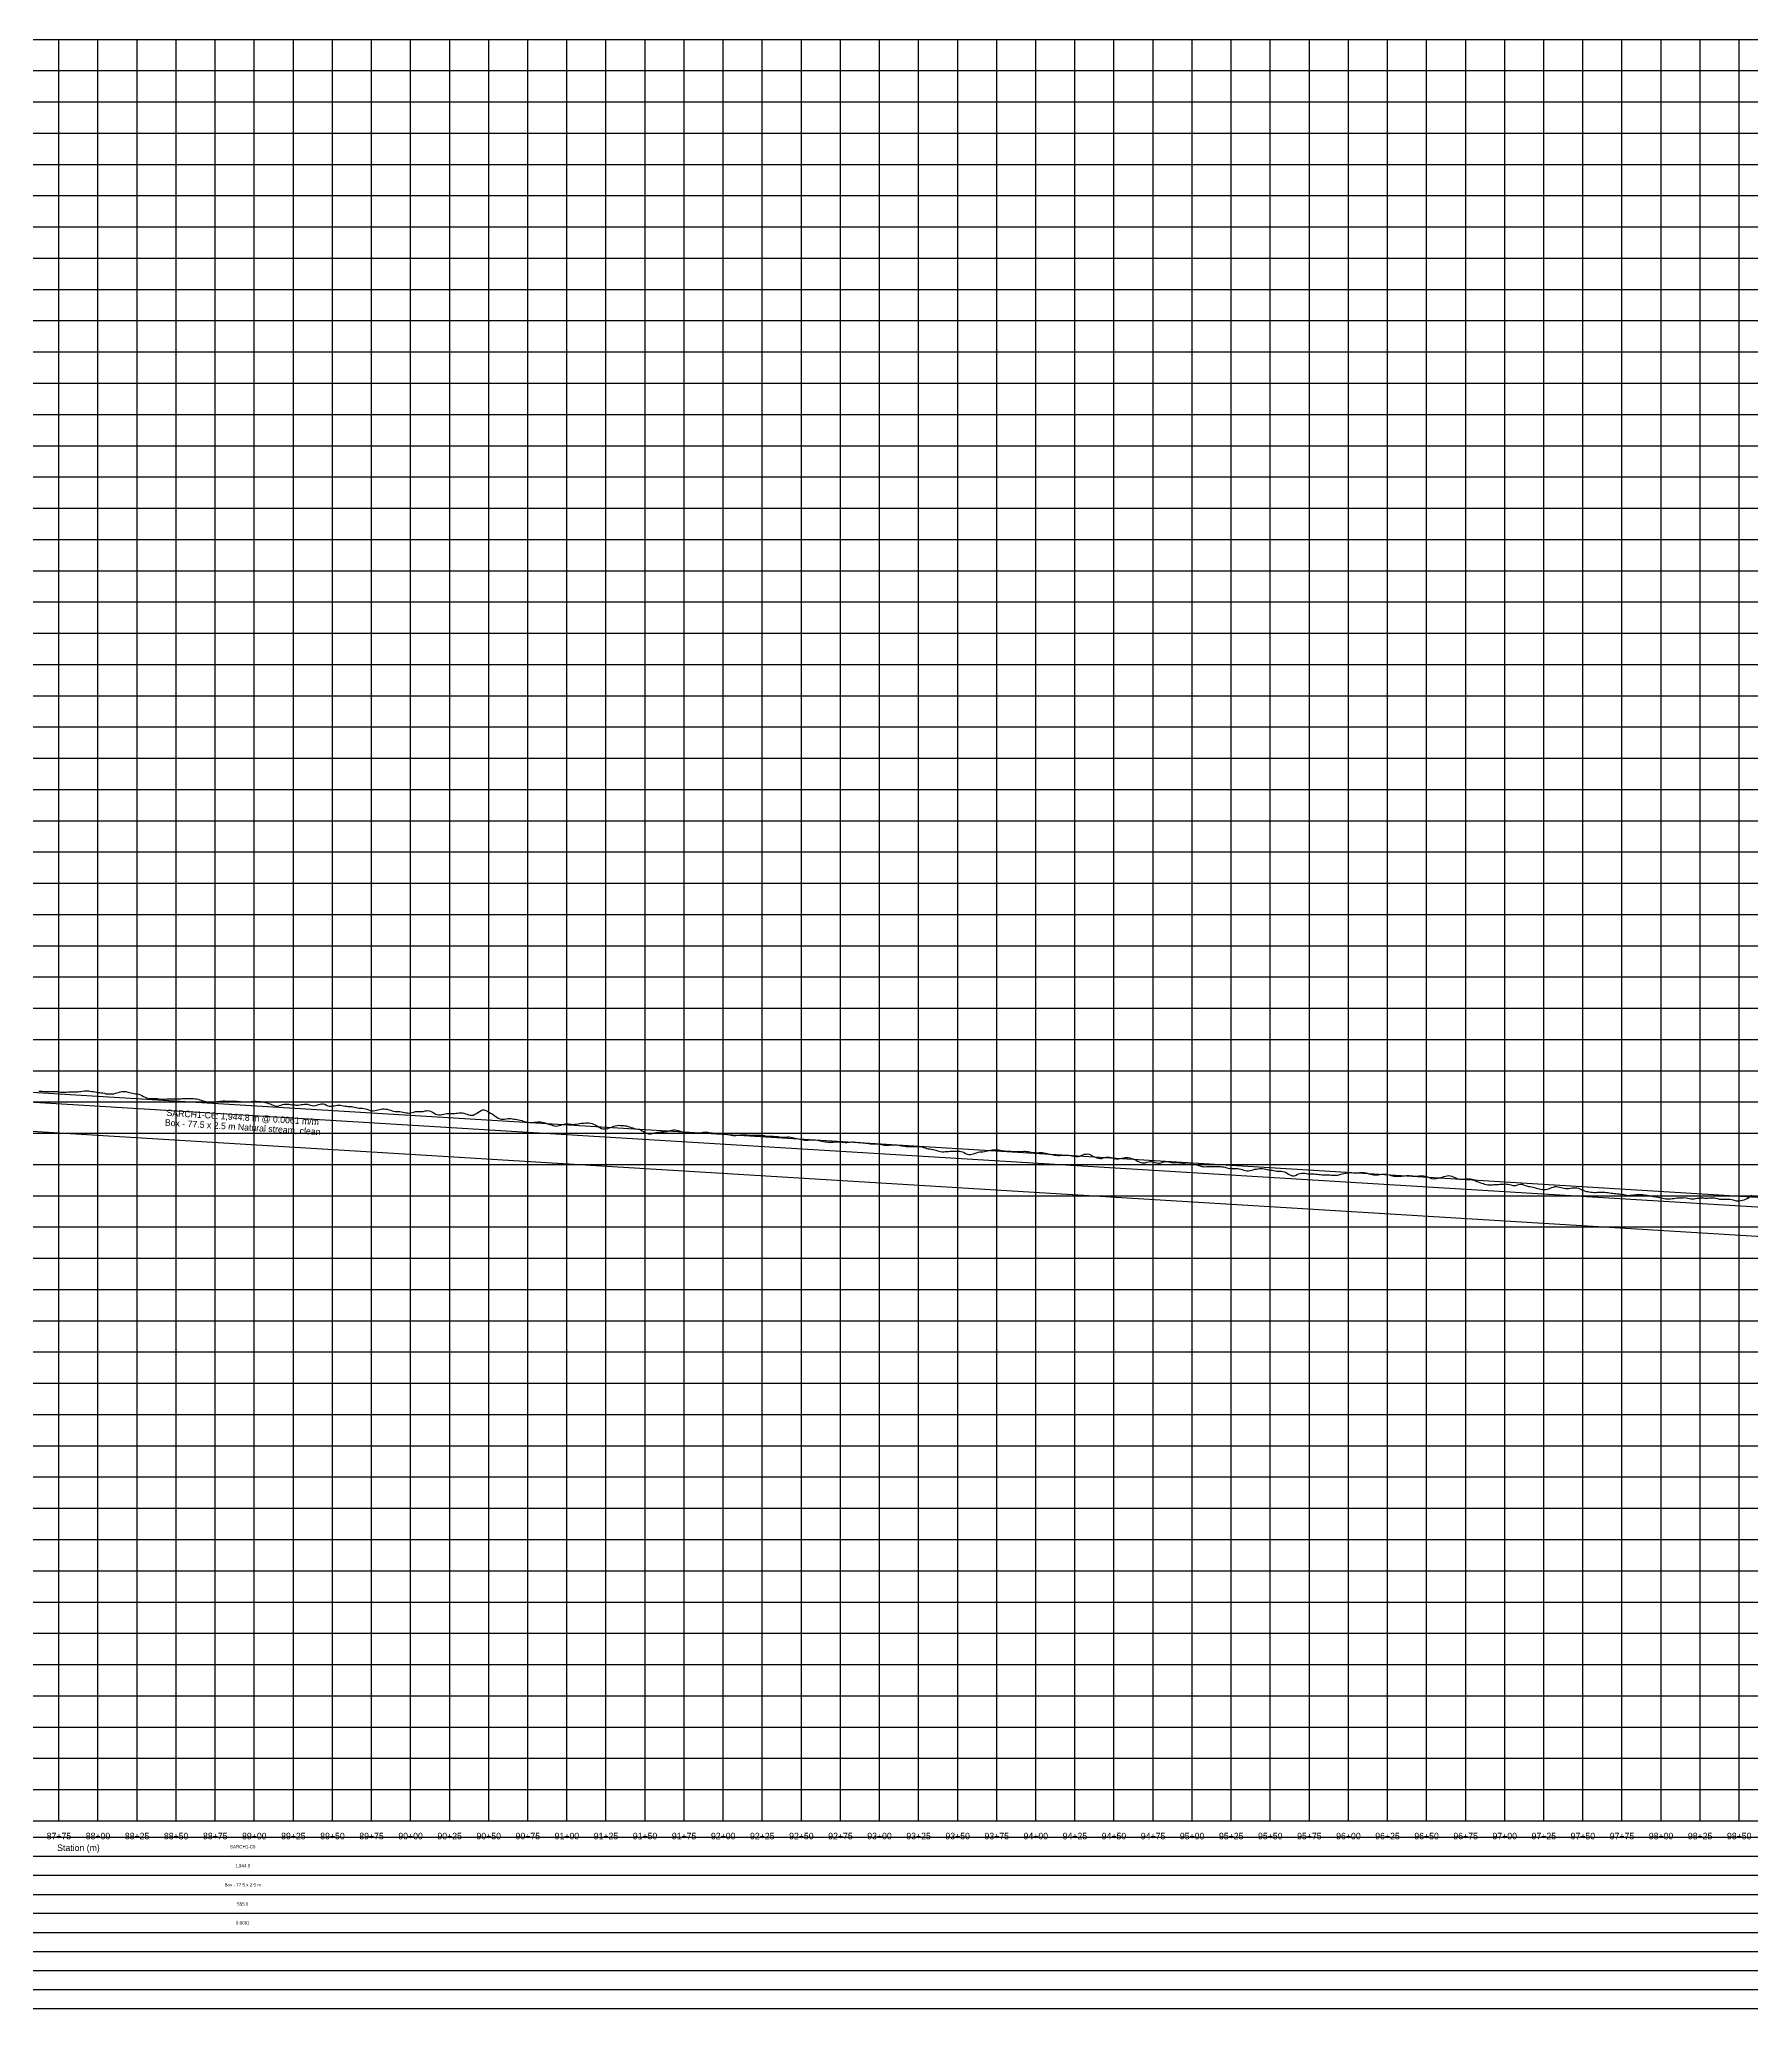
# Model space of a CAD drawing. Extents: x -64 to 17591, y -140 to 1126.
# Drawn here: x 8763 to 9858, y -140 to 1120 of the extents above; entities that cross this region are included whole.
import ezdxf
from ezdxf.enums import TextEntityAlignment as Align

# ---------------------------------------------------------------- set-up
doc = ezdxf.new("R2010")
doc.units = 0
for name, color, linetype in [('Annotation', 7, 'Continuous'), ('Annotation_Table', 254, 'Continuous'), ('Crown', 7, 'Continuous'), ('Grid', 254, 'Continuous'), ('Grid_Text', 7, 'Continuous'), ('Ground_Elevation', 3, 'Continuous'), ('Hydraulic_Grade', 5, 'Continuous'), ('Invert', 7, 'Continuous')]:
    doc.layers.add(name, color=color, linetype=linetype)

msp = doc.modelspace()

# ---------------------------------------------------------------- linework, layer by layer
at = {"layer": 'Annotation_Table', "color": 254}
for points in [[(-25, -30.5), (17575, -30.5)], [(-25, -42.7), (17575, -42.7)], [(-25, -54.9), (17575, -54.9)], [(-25, -67.1), (17575, -67.1)], [(-25, -79.2), (17575, -79.2)], [(-25, -91.4), (17575, -91.4)], [(-25, -103.6), (17575, -103.6)], [(-25, -115.8), (17575, -115.8)], [(-25, -128), (17575, -128)], [(-25, -140.2), (17575, -140.2)]]:
    msp.add_lwpolyline(points, dxfattribs=at)
at = {"layer": 'Crown', "color": 0}
msp.add_lwpolyline([(7920.2, 497.2), (9865, 378.9)], dxfattribs=at)
at = {"layer": 'Grid', "color": 254}
for points in [[(-25, 1120), (17575, 1120)], [(8775, -20), (8775, 1120)], [(8800, -20), (8800, 1120)], [(8825, -20), (8825, 1120)], [(8850, -20), (8850, 1120)], [(8875, -20), (8875, 1120)], [(8900, -20), (8900, 1120)], [(8925, -20), (8925, 1120)], [(8950, -20), (8950, 1120)], [(8975, -20), (8975, 1120)], [(9000, -20), (9000, 1120)], [(9025, -20), (9025, 1120)], [(9050, -20), (9050, 1120)], [(9075, -20), (9075, 1120)], [(9100, -20), (9100, 1120)], [(9125, -20), (9125, 1120)], [(9150, -20), (9150, 1120)], [(9175, -20), (9175, 1120)], [(9200, -20), (9200, 1120)], [(9225, -20), (9225, 1120)], [(9250, -20), (9250, 1120)], [(9275, -20), (9275, 1120)], [(9300, -20), (9300, 1120)], [(9325, -20), (9325, 1120)], [(9350, -20), (9350, 1120)], [(9375, -20), (9375, 1120)], [(9400, -20), (9400, 1120)], [(9425, -20), (9425, 1120)], [(9450, -20), (9450, 1120)], [(9475, -20), (9475, 1120)], [(9500, -20), (9500, 1120)], [(9525, -20), (9525, 1120)], [(9550, -20), (9550, 1120)], [(9575, -20), (9575, 1120)], [(9600, -20), (9600, 1120)], [(9625, -20), (9625, 1120)], [(9650, -20), (9650, 1120)], [(9675, -20), (9675, 1120)], [(9700, -20), (9700, 1120)], [(9725, -20), (9725, 1120)], [(9750, -20), (9750, 1120)], [(9775, -20), (9775, 1120)], [(9800, -20), (9800, 1120)], [(9825, -20), (9825, 1120)], [(9850, -20), (9850, 1120)], [(-25, 1100), (17575, 1100)], [(-25, 1080), (17575, 1080)], [(-25, 1060), (17575, 1060)], [(-25, 1040), (17575, 1040)], [(-25, 1020), (17575, 1020)], [(-25, 1000), (17575, 1000)], [(-25, 980), (17575, 980)], [(-25, 960), (17575, 960)], [(-25, 940), (17575, 940)], [(-25, 920), (17575, 920)], [(-25, 900), (17575, 900)], [(-25, 880), (17575, 880)], [(-25, 860), (17575, 860)], [(-25, 840), (17575, 840)], [(-25, 820), (17575, 820)], [(-25, 800), (17575, 800)], [(-25, 780), (17575, 780)], [(-25, 760), (17575, 760)], [(-25, 740), (17575, 740)], [(-25, 720), (17575, 720)], [(-25, 700), (17575, 700)], [(-25, 680), (17575, 680)], [(-25, 660), (17575, 660)], [(-25, 640), (17575, 640)], [(-25, 620), (17575, 620)], [(-25, 600), (17575, 600)], [(-25, 580), (17575, 580)], [(-25, 560), (17575, 560)], [(-25, 540), (17575, 540)], [(-25, 520), (17575, 520)], [(-25, 500), (17575, 500)], [(-25, 480), (17575, 480)], [(-25, 460), (17575, 460)], [(-25, 440), (17575, 440)], [(-25, 420), (17575, 420)], [(-25, 400), (17575, 400)], [(-25, 380), (17575, 380)], [(-25, 360), (17575, 360)], [(-25, 340), (17575, 340)], [(-25, 320), (17575, 320)], [(-25, 300), (17575, 300)], [(-25, 280), (17575, 280)], [(-25, 260), (17575, 260)], [(-25, 240), (17575, 240)], [(-25, 220), (17575, 220)], [(-25, 200), (17575, 200)], [(-25, 180), (17575, 180)], [(-25, 160), (17575, 160)], [(-25, 140), (17575, 140)], [(-25, 120), (17575, 120)], [(-25, 100), (17575, 100)], [(-25, 80), (17575, 80)], [(-25, 60), (17575, 60)], [(-25, 40), (17575, 40)], [(-25, 20), (17575, 20)], [(-25, 0), (17575, 0)], [(-25, -20), (17575, -20)]]:
    msp.add_lwpolyline(points, dxfattribs=at)
at = {"layer": 'Ground_Elevation', "color": 3}
msp.add_lwpolyline([(8762.1, 446.9), (8763.1, 446.9), (8764.1, 446.9), (8765.1, 446.8), (8766.1, 446.8), (8767.1, 446.7), (8768.1, 446.7), (8769.1, 446.7), (8770.1, 446.8), (8771.1, 446.8), (8772.1, 446.8), (8773.1, 446.7), (8774.1, 446.6), (8775.1, 446.4), (8776.1, 446.3), (8777.1, 446.2), (8778.1, 446.2), (8779.1, 446.2), (8780.1, 446.3), (8781.1, 446.4), (8782.1, 446.4), (8783.1, 446.4), (8784.1, 446.5), (8785.1, 446.5), (8786.1, 446.5), (8787.1, 446.5), (8788.1, 446.6), (8789.1, 446.7), (8790.1, 446.9), (8791.1, 447.1), (8792.1, 447.2), (8793.1, 447.2), (8794.1, 447.1), (8795.1, 447), (8796.1, 446.8), (8797.1, 446.6), (8798.1, 446.4), (8799.1, 446.2), (8800.1, 446.1), (8801.1, 446), (8802.1, 445.9), (8803.1, 445.8), (8804.1, 445.6), (8805.1, 445.3), (8806.1, 445.2), (8807.1, 445.1), (8808.1, 445.1), (8809.1, 445.2), (8810.1, 445.3), (8811.1, 445.6), (8812.1, 445.9), (8813.1, 446.1), (8814.1, 446.4), (8815.1, 446.6), (8816.1, 446.7), (8817.1, 446.7), (8818.1, 446.6), (8819.1, 446.3), (8820.1, 446), (8821.1, 445.8), (8822.1, 445.6), (8823.1, 445.4), (8824.1, 445.3), (8825.1, 445.1), (8826.1, 444.9), (8827.1, 444.6), (8828.1, 444.1), (8829.1, 443.6), (8830.1, 443.1), (8831.1, 442.7), (8832.1, 442.4), (8833.1, 442.3), (8834.1, 442.2), (8835.1, 442.2), (8836.1, 442.2), (8837.1, 442.2), (8838.1, 442.2), (8839.1, 441.9), (8840.1, 441.8), (8841.1, 441.7), (8842.1, 441.8), (8843.1, 441.8), (8844.1, 441.9), (8845.1, 442), (8846.1, 442), (8847.1, 442), (8848.1, 442.1), (8849.1, 442.1), (8850.1, 442.1), (8851.1, 442.1), (8852.1, 442.1), (8853.1, 442.1), (8854.1, 442.2), (8855.1, 442.2), (8856.1, 442.2), (8857.1, 442.3), (8858.1, 442.3), (8859.1, 442.3), (8860.1, 442.3), (8861.1, 442.2), (8862.1, 442.1), (8863.1, 441.9), (8864.1, 441.7), (8865.1, 441.4), (8866.1, 441.1), (8867.1, 440.8), (8868.1, 440.5), (8869.1, 440.2), (8870.1, 440), (8871.1, 439.9), (8872.1, 439.8), (8873.1, 439.8), (8874.1, 439.9), (8875.1, 440), (8876.1, 440.2), (8877.1, 440.3), (8878.1, 440.5), (8879.1, 440.6), (8880.1, 440.7), (8881.1, 440.7), (8882.1, 440.6), (8883.1, 440.5), (8884.1, 440.5), (8885.1, 440.6), (8886.1, 440.6), (8887.1, 440.6), (8888.1, 440.6), (8889.1, 440.6), (8890.1, 440.4), (8891.1, 440.2), (8892.1, 440.1), (8893.1, 440), (8894.1, 440), (8895.1, 440), (8896.1, 440), (8897.1, 440.1), (8898.1, 440.3), (8899.1, 440.4), (8900.1, 440.5), (8901.1, 440.5), (8902.1, 440.4), (8903.1, 440.4), (8904.1, 440.2), (8905.1, 440.1), (8906.1, 439.9), (8907.1, 439.7), (8908.1, 439.4), (8909.1, 439.1), (8910.1, 438.8), (8911.1, 438.3), (8912.1, 437.9), (8913.1, 437.6), (8914.1, 437.4), (8915.1, 437.4), (8916.1, 437.7), (8917.1, 438), (8918.1, 438.3), (8919.1, 438.5), (8920.1, 438.7), (8921.1, 438.6), (8922.1, 438.5), (8923.1, 438.4), (8924.1, 438.2), (8925.1, 438.1), (8926.1, 438.1), (8927.1, 438), (8928.1, 438), (8929.1, 438.1), (8930.1, 438.3), (8931.1, 438.4), (8932.1, 438.5), (8933.1, 438.5), (8934.1, 438.5), (8935.1, 438.2), (8936.1, 437.9), (8937.1, 437.7), (8938.1, 437.6), (8939.1, 437.8), (8940.1, 438), (8941.1, 438.3), (8942.1, 438.7), (8943.1, 438.9), (8944.1, 438.8), (8945.1, 438.5), (8946.1, 438), (8947.1, 437.6), (8948.1, 437.4), (8949.1, 437.4), (8950.1, 437.5), (8951.1, 437.6), (8952.1, 437.7), (8953.1, 437.9), (8954.1, 437.9), (8955.1, 437.9), (8956.1, 437.7), (8957.1, 437.6), (8958.1, 437.4), (8959.1, 437.3), (8960.1, 437.2), (8961.1, 437.2), (8962.1, 437), (8963.1, 436.9), (8964.1, 436.7), (8965.1, 436.4), (8966.1, 436.3), (8967.1, 436.1), (8968.1, 436), (8969.1, 436), (8970.1, 435.8), (8971.1, 435.6), (8972.1, 435.3), (8973.1, 434.9), (8974.1, 434.6), (8975.1, 434.4), (8976.1, 434.4), (8977.1, 434.5), (8978.1, 434.7), (8979.1, 435), (8980.1, 435.2), (8981.1, 435.4), (8982.1, 435.6), (8983.1, 435.6), (8984.1, 435.5), (8985.1, 435.3), (8986.1, 435), (8987.1, 434.7), (8988.1, 434.4), (8989.1, 434.2), (8990.1, 434), (8991.1, 433.9), (8992.1, 433.9), (8993.1, 433.8), (8994.1, 433.7), (8995.1, 433.5), (8996.1, 433.3), (8997.1, 433.1), (8998.1, 433), (8999.1, 432.9), (9000.1, 433), (9001.1, 433.3), (9002.1, 433.5), (9003.1, 433.8), (9004.1, 433.9), (9005.1, 433.8), (9006.1, 433.8), (9007.1, 433.9), (9008.1, 434), (9009.1, 434.3), (9010.1, 434.4), (9011.1, 434.5), (9012.1, 434.4), (9013.1, 434), (9014.1, 433.5), (9015.1, 432.9), (9016.1, 432.3), (9017.1, 431.9), (9018.1, 431.7), (9019.1, 431.8), (9020.1, 432), (9021.1, 432.2), (9022.1, 432.5), (9023.1, 432.7), (9024.1, 432.7), (9025.1, 432.7), (9026.1, 432.6), (9027.1, 432.7), (9028.1, 432.7), (9029.1, 432.8), (9030.1, 432.9), (9031.1, 433.1), (9032.1, 433.1), (9033.1, 433.1), (9034.1, 432.8), (9035.1, 432.4), (9036.1, 432.1), (9037.1, 431.8), (9038.1, 431.5), (9039.1, 431.5), (9040.1, 431.6), (9041.1, 432.1), (9042.1, 432.6), (9043.1, 433.3), (9044.1, 434), (9045.1, 434.6), (9046.1, 434.9), (9047.1, 434.9), (9048.1, 434.6), (9049.1, 434.1), (9050.1, 433.5), (9051.1, 432.9), (9052.1, 432.4), (9053.1, 431.8), (9054.1, 431), (9055.1, 430.3), (9056.1, 429.7), (9057.1, 429.2), (9058.1, 429), (9059.1, 429), (9060.1, 429.1), (9061.1, 429.2), (9062.1, 429.4), (9063.1, 429.5), (9064.1, 429.4), (9065.1, 429.3), (9066.1, 429), (9067.1, 428.9), (9068.1, 428.7), (9069.1, 428.5), (9070.1, 428.3), (9071.1, 428.1), (9072.1, 427.7), (9073.1, 427.4), (9074.1, 427.2), (9075.1, 427), (9076.1, 426.9), (9077.1, 426.9), (9078.1, 426.9), (9079.1, 427), (9080.1, 427.1), (9081.1, 427.3), (9082.1, 427.3), (9083.1, 427.3), (9084.1, 427.1), (9085.1, 426.9), (9086.1, 426.6), (9087.1, 426.2), (9088.1, 425.9), (9089.1, 425.6), (9090.1, 425.3), (9091.1, 424.9), (9092.1, 424.7), (9093.1, 424.6), (9094.1, 424.7), (9095.1, 424.9), (9096.1, 425.1), (9097.1, 425.5), (9098.1, 425.8), (9099.1, 426), (9100.1, 426.1), (9101.1, 426), (9102.1, 425.8), (9103.1, 425.7), (9104.1, 425.6), (9105.1, 425.7), (9106.1, 425.8), (9107.1, 426), (9108.1, 426.2), (9109.1, 426.4), (9110.1, 426.5), (9111.1, 426.5), (9112.1, 426.6), (9113.1, 426.7), (9114.1, 426.6), (9115.1, 426.5), (9116.1, 426.3), (9117.1, 425.9), (9118.1, 425.4), (9119.1, 424.8), (9120.1, 424.2), (9121.1, 423.6), (9122.1, 423.1), (9123.1, 422.8), (9124.1, 422.8), (9125.1, 422.8), (9126.1, 423.1), (9127.1, 423.4), (9128.1, 423.7), (9129.1, 424.1), (9130.1, 424.5), (9131.1, 424.8), (9132.1, 425), (9133.1, 425.1), (9134.1, 425), (9135.1, 424.9), (9136.1, 424.9), (9137.1, 424.8), (9138.1, 424.7), (9139.1, 424.4), (9140.1, 424), (9141.1, 423.7), (9142.1, 423.4), (9143.1, 423.1), (9144.1, 422.9), (9145.1, 422.7), (9146.1, 422.5), (9147.1, 422.1), (9148.1, 421.6), (9149.1, 421.1), (9150.1, 420.5), (9151.1, 420), (9152.1, 419.7), (9153.1, 419.6), (9154.1, 419.7), (9155.1, 420), (9156.1, 420.2), (9157.1, 420.5), (9158.1, 420.6), (9159.1, 420.7), (9160.1, 420.8), (9161.1, 420.8), (9162.1, 420.9), (9163.1, 421), (9164.1, 421.2), (9165.1, 421.5), (9166.1, 421.8), (9167.1, 422), (9168.1, 422.2), (9169.1, 422.2), (9170.1, 422), (9171.1, 421.8), (9172.1, 421.6), (9173.1, 421.2), (9174.1, 420.9), (9175.1, 420.6), (9176.1, 420.4), (9177.1, 420.2), (9178.1, 420.1), (9179.1, 420.1), (9180.1, 420.1), (9181.1, 420.1), (9182.1, 420.1), (9183.1, 420.1), (9184.1, 420.2), (9185.1, 420.3), (9186.1, 420.5), (9187.1, 420.6), (9188.1, 420.7), (9189.1, 420.7), (9190.1, 420.6), (9191.1, 420.5), (9192.1, 420.3), (9193.1, 420.2), (9194.1, 420.1), (9195.1, 420), (9196.1, 420), (9197.1, 420), (9198.1, 420), (9199.1, 419.9), (9200.1, 419.7), (9201.1, 419.6), (9202.1, 419.4), (9203.1, 419.2), (9204.1, 418.9), (9205.1, 418.7), (9206.1, 418.6), (9207.1, 418.6), (9208.1, 418.6), (9209.1, 418.7), (9210.1, 418.8), (9211.1, 418.9), (9212.1, 419), (9213.1, 419), (9214.1, 419), (9215.1, 418.9), (9216.1, 418.8), (9217.1, 418.8), (9218.1, 418.7), (9219.1, 418.7), (9220.1, 418.8), (9221.1, 418.8), (9222.1, 418.8), (9223.1, 418.8), (9224.1, 418.7), (9225.1, 418.6), (9226.1, 418.5), (9227.1, 418.4), (9228.1, 418.2), (9229.1, 418.2), (9230.1, 418.2), (9231.1, 418.2), (9232.1, 418.1), (9233.1, 418), (9234.1, 417.9), (9235.1, 417.8), (9236.1, 417.6), (9237.1, 417.5), (9238.1, 417.4), (9239.1, 417.4), (9240.1, 417.5), (9241.1, 417.6), (9242.1, 417.6), (9243.1, 417.5), (9244.1, 417.3), (9245.1, 417.1), (9246.1, 416.9), (9247.1, 416.7), (9248.1, 416.4), (9249.1, 416.2), (9250.1, 416), (9251.1, 415.8), (9252.1, 415.6), (9253.1, 415.6), (9254.1, 415.6), (9255.1, 415.7), (9256.1, 415.8), (9257.1, 415.8), (9258.1, 415.8), (9259.1, 415.7), (9260.1, 415.6), (9261.1, 415.4), (9262.1, 415.2), (9263.1, 414.9), (9264.1, 414.7), (9265.1, 414.5), (9266.1, 414.4), (9267.1, 414.3), (9268.1, 414.3), (9269.1, 414.3), (9270.1, 414.3), (9271.1, 414.4), (9272.1, 414.4), (9273.1, 414.5), (9274.1, 414.4), (9275.1, 414.4), (9276.1, 414.3), (9277.1, 414.2), (9278.1, 414.1), (9279.1, 414.1), (9280.1, 414.2), (9281.1, 414.3), (9282.1, 414.4), (9283.1, 414.4), (9284.1, 414.3), (9285.1, 414.2), (9286.1, 414.1), (9287.1, 414.1), (9288.1, 414), (9289.1, 413.9), (9290.1, 413.8), (9291.1, 413.7), (9292.1, 413.6), (9293.1, 413.4), (9294.1, 413.3), (9295.1, 413.3), (9296.1, 413.2), (9297.1, 413.3), (9298.1, 413.2), (9299.1, 413.2), (9300.1, 413), (9301.1, 412.8), (9302.1, 412.6), (9303.1, 412.4), (9304.1, 412.3), (9305.1, 412.4), (9306.1, 412.4), (9307.1, 412.6), (9308.1, 412.6), (9309.1, 412.6), (9310.1, 412.6), (9311.1, 412.5), (9312.1, 412.4), (9313.1, 412.2), (9314.1, 412), (9315.1, 411.9), (9316.1, 411.8), (9317.1, 411.6), (9318.1, 411.5), (9319.1, 411.5), (9320.1, 411.5), (9321.1, 411.5), (9322.1, 411.6), (9323.1, 411.6), (9324.1, 411.6), (9325.1, 411.6), (9326.1, 411.4), (9327.1, 411.2), (9328.1, 410.9), (9329.1, 410.6), (9330.1, 410.3), (9331.1, 410.1), (9332.1, 410), (9333.1, 409.8), (9334.1, 409.6), (9335.1, 409.4), (9336.1, 409.1), (9337.1, 408.8), (9338.1, 408.5), (9339.1, 408.3), (9340.1, 408.1), (9341.1, 408.1), (9342.1, 408.2), (9343.1, 408.3), (9344.1, 408.4), (9345.1, 408.5), (9346.1, 408.5), (9347.1, 408.5), (9348.1, 408.6), (9349.1, 408.6), (9350.1, 408.6), (9351.1, 408.5), (9352.1, 408.3), (9353.1, 408), (9354.1, 407.6), (9355.1, 407.1), (9356.1, 406.7), (9357.1, 406.4), (9358.1, 406.4), (9359.1, 406.6), (9360.1, 406.9), (9361.1, 407.2), (9362.1, 407.5), (9363.1, 407.8), (9364.1, 408), (9365.1, 408.1), (9366.1, 408.1), (9367.1, 408.3), (9368.1, 408.5), (9369.1, 408.7), (9370.1, 408.9), (9371.1, 409.1), (9372.1, 409.3), (9373.1, 409.4), (9374.1, 409.4), (9375.1, 409.4), (9376.1, 409.3), (9377.1, 409.1), (9378.1, 408.9), (9379.1, 408.8), (9380.1, 408.7), (9381.1, 408.6), (9382.1, 408.6), (9383.1, 408.6), (9384.1, 408.5), (9385.1, 408.4), (9386.1, 408.4), (9387.1, 408.4), (9388.1, 408.4), (9389.1, 408.4), (9390.1, 408.4), (9391.1, 408.4), (9392.1, 408.5), (9393.1, 408.5), (9394.1, 408.4), (9395.1, 408.2), (9396.1, 408), (9397.1, 407.8), (9398.1, 407.7), (9399.1, 407.6), (9400.1, 407.5), (9401.1, 407.5), (9402.1, 407.6), (9403.1, 407.7), (9404.1, 407.6), (9405.1, 407.5), (9406.1, 407.2), (9407.1, 407), (9408.1, 406.7), (9409.1, 406.5), (9410.1, 406.3), (9411.1, 406.2), (9412.1, 406), (9413.1, 405.9), (9414.1, 405.8), (9415.1, 405.8), (9416.1, 405.9), (9417.1, 405.9), (9418.1, 406), (9419.1, 406), (9420.1, 406), (9421.1, 405.9), (9422.1, 405.7), (9423.1, 405.5), (9424.1, 405.4), (9425.1, 405.3), (9426.1, 405.2), (9427.1, 405.2), (9428.1, 405.4), (9429.1, 405.7), (9430.1, 406.1), (9431.1, 406.5), (9432.1, 406.7), (9433.1, 406.8), (9434.1, 406.6), (9435.1, 406.2), (9436.1, 405.6), (9437.1, 405.1), (9438.1, 404.6), (9439.1, 404.2), (9440.1, 404), (9441.1, 403.9), (9442.1, 403.9), (9443.1, 404.2), (9444.1, 404.5), (9445.1, 404.7), (9446.1, 404.8), (9447.1, 404.7), (9448.1, 404.5), (9449.1, 404.3), (9450.1, 403.9), (9451.1, 403.7), (9452.1, 403.6), (9453.1, 403.7), (9454.1, 403.9), (9455.1, 404.1), (9456.1, 404.3), (9457.1, 404.4), (9458.1, 404.4), (9459.1, 404.4), (9460.1, 404.2), (9461.1, 403.9), (9462.1, 403.6), (9463.1, 403.2), (9464.1, 402.7), (9465.1, 402.2), (9466.1, 401.7), (9467.1, 401.3), (9468.1, 401), (9469.1, 401), (9470.1, 401.1), (9471.1, 401.4), (9472.1, 401.7), (9473.1, 401.9), (9474.1, 401.9), (9475.1, 401.6), (9476.1, 401.3), (9477.1, 401), (9478.1, 400.8), (9479.1, 400.8), (9480.1, 401), (9481.1, 401.4), (9482.1, 401.7), (9483.1, 401.9), (9484.1, 401.8), (9485.1, 401.6), (9486.1, 401.4), (9487.1, 401.2), (9488.1, 401.2), (9489.1, 401.2), (9490.1, 401.2), (9491.1, 401.2), (9492.1, 401.1), (9493.1, 401), (9494.1, 400.9), (9495.1, 400.6), (9496.1, 400.4), (9497.1, 400.2), (9498.1, 400.2), (9499.1, 400.1), (9500.1, 400.1), (9501.1, 400), (9502.1, 399.9), (9503.1, 399.7), (9504.1, 399.4), (9505.1, 399.1), (9506.1, 398.8), (9507.1, 398.6), (9508.1, 398.5), (9509.1, 398.6), (9510.1, 398.6), (9511.1, 398.7), (9512.1, 398.7), (9513.1, 398.7), (9514.1, 398.7), (9515.1, 398.7), (9516.1, 398.7), (9517.1, 398.6), (9518.1, 398.6), (9519.1, 398.5), (9520.1, 398.4), (9521.1, 398.2), (9522.1, 397.9), (9523.1, 397.6), (9524.1, 397.4), (9525.1, 397.4), (9526.1, 397.4), (9527.1, 397.4), (9528.1, 397.4), (9529.1, 397.4), (9530.1, 397.3), (9531.1, 397), (9532.1, 396.7), (9533.1, 396.3), (9534.1, 396.1), (9535.1, 396), (9536.1, 396), (9537.1, 396.2), (9538.1, 396.4), (9539.1, 396.6), (9540.1, 396.9), (9541.1, 397.1), (9542.1, 397.2), (9543.1, 397.4), (9544.1, 397.4), (9545.1, 397.4), (9546.1, 397.3), (9547.1, 397), (9548.1, 396.8), (9549.1, 396.6), (9550.1, 396.4), (9551.1, 396.3), (9552.1, 396.1), (9553.1, 395.9), (9554.1, 395.8), (9555.1, 395.7), (9556.1, 395.7), (9557.1, 395.7), (9558.1, 395.6), (9559.1, 395.3), (9560.1, 394.9), (9561.1, 394.3), (9562.1, 393.6), (9563.1, 393.1), (9564.1, 392.7), (9565.1, 392.8), (9566.1, 393), (9567.1, 393.5), (9568.1, 394), (9569.1, 394.3), (9570.1, 394.5), (9571.1, 394.5), (9572.1, 394.4), (9573.1, 394.3), (9574.1, 394.1), (9575.1, 394), (9576.1, 394), (9577.1, 394), (9578.1, 394), (9579.1, 393.9), (9580.1, 393.7), (9581.1, 393.6), (9582.1, 393.5), (9583.1, 393.4), (9584.1, 393.4), (9585.1, 393.4), (9586.1, 393.4), (9587.1, 393.4), (9588.1, 393.4), (9589.1, 393.2), (9590.1, 393.1), (9591.1, 393.1), (9592.1, 393.1), (9593.1, 393.2), (9594.1, 393.4), (9595.1, 393.7), (9596.1, 394), (9597.1, 394.2), (9598.1, 394.5), (9599.1, 394.7), (9600.1, 394.7), (9601.1, 394.8), (9602.1, 394.8), (9603.1, 394.7), (9604.1, 394.7), (9605.1, 394.7), (9606.1, 394.7), (9607.1, 394.8), (9608.1, 394.8), (9609.1, 394.8), (9610.1, 394.8), (9611.1, 394.6), (9612.1, 394.4), (9613.1, 394), (9614.1, 393.7), (9615.1, 393.5), (9616.1, 393.3), (9617.1, 393.3), (9618.1, 393.3), (9619.1, 393.4), (9620.1, 393.5), (9621.1, 393.7), (9622.1, 393.8), (9623.1, 393.7), (9624.1, 393.7), (9625.1, 393.5), (9626.1, 393.3), (9627.1, 393), (9628.1, 392.8), (9629.1, 392.6), (9630.1, 392.5), (9631.1, 392.4), (9632.1, 392.5), (9633.1, 392.6), (9634.1, 392.6), (9635.1, 392.8), (9636.1, 392.8), (9637.1, 392.9), (9638.1, 392.9), (9639.1, 392.9), (9640.1, 392.8), (9641.1, 392.7), (9642.1, 392.6), (9643.1, 392.6), (9644.1, 392.6), (9645.1, 392.7), (9646.1, 392.8), (9647.1, 392.9), (9648.1, 392.8), (9649.1, 392.6), (9650.1, 392.2), (9651.1, 391.8), (9652.1, 391.4), (9653.1, 391.1), (9654.1, 390.9), (9655.1, 391), (9656.1, 391.1), (9657.1, 391.2), (9658.1, 391.4), (9659.1, 391.6), (9660.1, 391.9), (9661.1, 392.2), (9662.1, 392.6), (9663.1, 392.8), (9664.1, 392.9), (9665.1, 392.8), (9666.1, 392.5), (9667.1, 392.1), (9668.1, 391.6), (9669.1, 391.2), (9670.1, 390.9), (9671.1, 390.7), (9672.1, 390.6), (9673.1, 390.6), (9674.1, 390.7), (9675.1, 390.8), (9676.1, 390.9), (9677.1, 390.9), (9678.1, 390.9), (9679.1, 390.7), (9680.1, 390.3), (9681.1, 389.8), (9682.1, 389.2), (9683.1, 388.8), (9684.1, 388.4), (9685.1, 388.1), (9686.1, 387.8), (9687.1, 387.5), (9688.1, 387.2), (9689.1, 387), (9690.1, 386.9), (9691.1, 386.9), (9692.1, 387), (9693.1, 387.1), (9694.1, 387.2), (9695.1, 387.2), (9696.1, 387.2), (9697.1, 387.3), (9698.1, 387.4), (9699.1, 387.5), (9700.1, 387.6), (9701.1, 387.5), (9702.1, 387.4), (9703.1, 387.2), (9704.1, 386.9), (9705.1, 386.6), (9706.1, 386.5), (9707.1, 386.6), (9708.1, 386.9), (9709.1, 387.2), (9710.1, 387.4), (9711.1, 387.3), (9712.1, 387), (9713.1, 386.6), (9714.1, 386.3), (9715.1, 386), (9716.1, 385.8), (9717.1, 385.6), (9718.1, 385.4), (9719.1, 385.2), (9720.1, 384.9), (9721.1, 384.7), (9722.1, 384.4), (9723.1, 384.1), (9724.1, 384), (9725.1, 384), (9726.1, 384), (9727.1, 384.2), (9728.1, 384.4), (9729.1, 384.8), (9730.1, 385.2), (9731.1, 385.5), (9732.1, 385.8), (9733.1, 385.8), (9734.1, 385.7), (9735.1, 385.5), (9736.1, 385.3), (9737.1, 385), (9738.1, 384.8), (9739.1, 384.7), (9740.1, 384.6), (9741.1, 384.7), (9742.1, 384.8), (9743.1, 385), (9744.1, 385.1), (9745.1, 385.1), (9746.1, 385.1), (9747.1, 384.9), (9748.1, 384.5), (9749.1, 384), (9750.1, 383.5), (9751.1, 383.1), (9752.1, 382.8), (9753.1, 382.6), (9754.1, 382.4), (9755.1, 382.3), (9756.1, 382.2), (9757.1, 382.1), (9758.1, 382.1), (9759.1, 382.2), (9760.1, 382.2), (9761.1, 382.2), (9762.1, 382.2), (9763.1, 382.2), (9764.1, 382.2), (9765.1, 382.1), (9766.1, 382), (9767.1, 381.8), (9768.1, 381.7), (9769.1, 381.6), (9770.1, 381.5), (9771.1, 381.4), (9772.1, 381.3), (9773.1, 381.2), (9774.1, 381.1), (9775.1, 380.9), (9776.1, 380.7), (9777.1, 380.5), (9778.1, 380.3), (9779.1, 380.2), (9780.1, 380.3), (9781.1, 380.4), (9782.1, 380.5), (9783.1, 380.6), (9784.1, 380.8), (9785.1, 380.8), (9786.1, 380.8), (9787.1, 380.8), (9788.1, 380.7), (9789.1, 380.6), (9790.1, 380.4), (9791.1, 380.3), (9792.1, 380.1), (9793.1, 379.9), (9794.1, 379.7), (9795.1, 379.5), (9796.1, 379.4), (9797.1, 379.2), (9798.1, 379.1), (9799.1, 378.9), (9800.1, 378.7), (9801.1, 378.4), (9802.1, 378.2), (9803.1, 378.1), (9804.1, 378.1), (9805.1, 378.1), (9806.1, 378.1), (9807.1, 378.2), (9808.1, 378.3), (9809.1, 378.4), (9810.1, 378.6), (9811.1, 378.6), (9812.1, 378.7), (9813.1, 378.7), (9814.1, 378.7), (9815.1, 378.8), (9816.1, 378.7), (9817.1, 378.5), (9818.1, 378.3), (9819.1, 378.1), (9820.1, 378.1), (9821.1, 378.1), (9822.1, 378.2), (9823.1, 378.4), (9824.1, 378.5), (9825.1, 378.6), (9826.1, 378.6), (9827.1, 378.6), (9828.1, 378.5), (9829.1, 378.5), (9830.1, 378.5), (9831.1, 378.7), (9832.1, 378.7), (9833.1, 378.7), (9834.1, 378.6), (9835.1, 378.4), (9836.1, 378.2), (9837.1, 377.9), (9838.1, 377.8), (9839.1, 377.7), (9840.1, 377.7), (9841.1, 377.8), (9842.1, 377.8), (9843.1, 377.8), (9844.1, 377.7), (9845.1, 377.5), (9846.1, 377.3), (9847.1, 377), (9848.1, 376.8), (9849.1, 376.7), (9850.1, 376.8), (9851.1, 376.9), (9852.1, 377.1), (9853.1, 377.3), (9854.1, 377.7), (9855.1, 378.2), (9856.1, 378.9), (9857.1, 379.6), (9858.1, 380.3)], dxfattribs=at)
at = {"layer": 'Hydraulic_Grade', "color": 5}
msp.add_lwpolyline([(7920.2, 490.9), (9865, 372.6)], dxfattribs=at)
at = {"layer": 'Invert', "color": 0}
msp.add_lwpolyline([(7920.2, 472.2), (9865, 353.9)], dxfattribs=at)

# ---------------------------------------------------------------- texts
at = {"layer": 'Annotation', "color": 0}
for s, p in [('Box - 77.5 x 2.5 m Natural stream, clean', (8892.6, 423.9)), ('SARCH1-C6: 1,944.8 m @ 0.0061 m/m', (8892.6, 430.2))]:
    msp.add_text(s, height=4.167, rotation=356.5191, dxfattribs=at).set_placement(p, align=Align.MIDDLE_CENTER)
at = {"layer": 'Annotation_Table', "color": 0}
for s, height, p in [('SARCH1-C6', 2.08, (8892.6, -36.6)), ('1,944.8', 2.08, (8892.6, -48.8)), ('Box - 77.5 x 2.5 m', 2.083, (8892.6, -61)), ('555.0', 2.08, (8892.6, -73.2)), ('0.0061', 2.08, (8892.6, -85.3))]:
    msp.add_text(s, height=height, dxfattribs=at).set_placement(p, align=Align.MIDDLE_CENTER)
at = {"layer": 'Grid_Text', "color": 0}
for s, height, p in [('87+75', 4.17, (8775, -27.7)), ('Station (m)', 4.167, (8787.5, -35.2)), ('88+00', 4.17, (8800, -27.7)), ('88+25', 4.17, (8825, -27.7)), ('88+50', 4.17, (8850, -27.7)), ('88+75', 4.17, (8875, -27.7)), ('89+00', 4.17, (8900, -27.7)), ('89+25', 4.17, (8925, -27.7)), ('89+50', 4.17, (8950, -27.7)), ('89+75', 4.17, (8975, -27.7)), ('90+00', 4.17, (9000, -27.7)), ('90+25', 4.17, (9025, -27.7)), ('90+50', 4.17, (9050, -27.7)), ('90+75', 4.17, (9075, -27.7)), ('91+00', 4.17, (9100, -27.7)), ('91+25', 4.17, (9125, -27.7)), ('91+50', 4.17, (9150, -27.7)), ('91+75', 4.17, (9175, -27.7)), ('92+00', 4.17, (9200, -27.7)), ('92+25', 4.17, (9225, -27.7)), ('92+50', 4.17, (9250, -27.7)), ('92+75', 4.17, (9275, -27.7)), ('93+00', 4.17, (9300, -27.7)), ('93+25', 4.17, (9325, -27.7)), ('93+50', 4.17, (9350, -27.7)), ('93+75', 4.17, (9375, -27.7)), ('94+00', 4.17, (9400, -27.7)), ('94+25', 4.17, (9425, -27.7)), ('94+50', 4.17, (9450, -27.7)), ('94+75', 4.17, (9475, -27.7)), ('95+00', 4.17, (9500, -27.7)), ('95+25', 4.17, (9525, -27.7)), ('95+50', 4.17, (9550, -27.7)), ('95+75', 4.17, (9575, -27.7)), ('96+00', 4.17, (9600, -27.7)), ('96+25', 4.17, (9625, -27.7)), ('96+50', 4.17, (9650, -27.7)), ('96+75', 4.17, (9675, -27.7)), ('97+00', 4.17, (9700, -27.7)), ('97+25', 4.17, (9725, -27.7)), ('97+50', 4.17, (9750, -27.7)), ('97+75', 4.17, (9775, -27.7)), ('98+00', 4.17, (9800, -27.7)), ('98+25', 4.17, (9825, -27.7)), ('98+50', 4.17, (9850, -27.7))]:
    msp.add_text(s, height=height, dxfattribs=at).set_placement(p, align=Align.TOP_CENTER)

doc.saveas('drawing.dxf')
